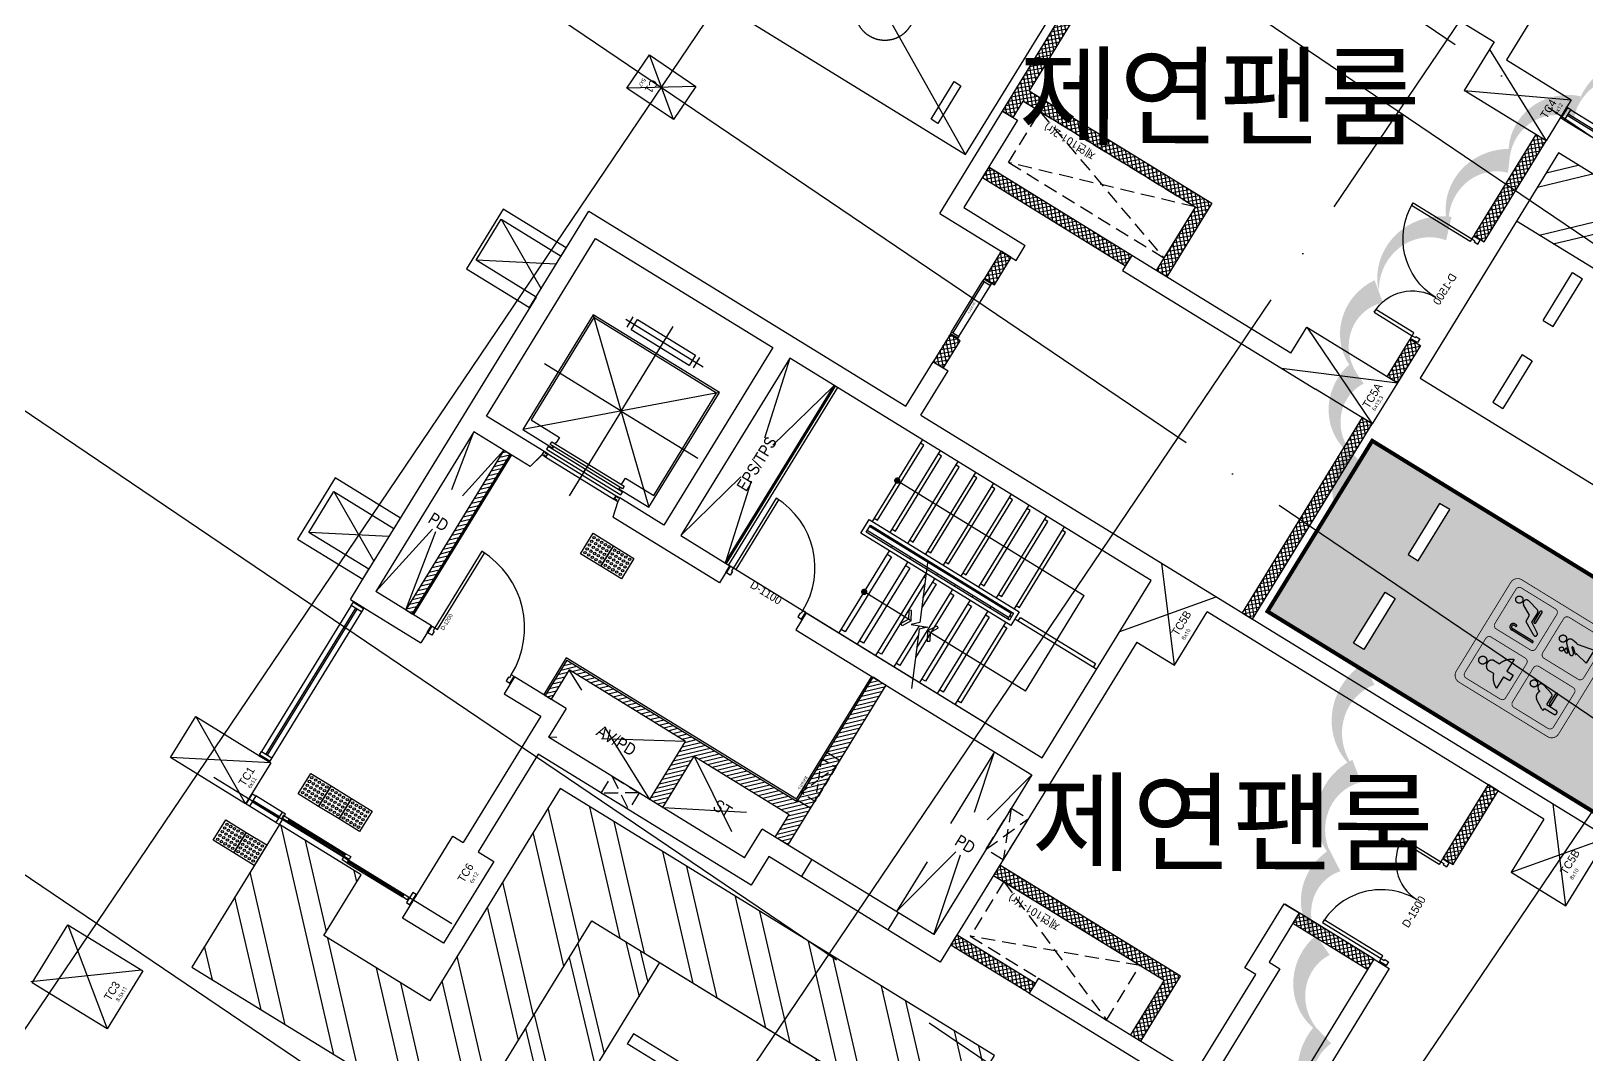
# Model space of a CAD drawing. Header units: millimetres. Extents: x -21000 to 567700, y 435000 to 850800.
# Drawn here: x 58435 to 77872, y 694899 to 707680 of the extents above; entities that cross this region are included whole.
import ezdxf
from ezdxf.enums import TextEntityAlignment as Align
from ezdxf.xclip import XClip

# ---------------------------------------------------------------- set-up
doc = ezdxf.new("R2010")
doc.units = ezdxf.units.MM
doc.header["$LTSCALE"] = 700
doc.header["$XCLIPFRAME"] = 2
for name, pattern in [('AB_Pbase$0$CEN', [62, 60, -1, 0, -1]), ('AB_Pbase$0$HID', [2.3, 1.5, -0.8]), ('AB_Pbase$0$HIDDEN1', [0.375, 0.25, -0.125]), ('AB_Pbase$0$주차장기둥$0$CEN', [62, 60, -1, 0, -1]), ('AB_Pbase$0$지하1층 동골조$0$$0$12$0$HIDDEN', [0.375, 0.25, -0.125]), ('AUDIT_D_190513103822-5', [2.3, 1.5, -0.8])]:
    doc.linetypes.add(name, pattern=pattern)
doc.layers.get('0').update_dxf_attribs({"color": 2})
doc.layers.get('Defpoints').update_dxf_attribs({"color": 171})
for name, color, linetype, plot in [('AB_Pbase$0$AB_Pbase_지붕층_구조도void$0$DEF_TEXT', 221, 'Continuous', False), ('AB_Pbase$0$CON-101-B2F$0$DEFPOINT', 247, 'Continuous', False), ('AB_Pbase$0$Defponts', 161, 'Continuous', False), ('AB_Pbase$0$주차-카운터', 151, 'Continuous', False), ('AB_Pbase$0$주차장기둥$0$DEFPOINT', 247, 'Continuous', False)]:
    doc.layers.add(name, color=color, linetype=linetype, plot=plot)
for name, color, linetype in [('AB_Pbase$0$CEN', 1, 'AB_Pbase$0$CEN'), ('AB_Pbase$0$da-open hid', 8, 'AB_Pbase$0$HIDDEN1'), ('AB_Pbase$0$DOOR', 4, 'Continuous'), ('AB_Pbase$0$ELE4', 4, 'Continuous'), ('AB_Pbase$0$ELE6', 6, 'Continuous'), ('AB_Pbase$0$ELE9', 9, 'Continuous'), ('AB_Pbase$0$elev', 6, 'Continuous'), ('AB_Pbase$0$FIN', 6, 'Continuous'), ('AB_Pbase$0$HAT', 8, 'Continuous'), ('AB_Pbase$0$HAT-BR', 5, 'Continuous'), ('AB_Pbase$0$LEAD', 7, 'Continuous'), ('AB_Pbase$0$void', 1, 'AB_Pbase$0$HID'), ('AB_Pbase$0$WAL', 3, 'Continuous'), ('AB_Pbase$0$WID', 4, 'Continuous'), ('AB_Pbase$0$WIN', 4, 'Continuous'), ('AB_Pbase$0$WIN1', 1, 'Continuous'), ('AB_Pbase$0$설비사이즈', 4, 'AUDIT_D_190513103822-5'), ('AB_Pbase$0$점자블럭', 5, 'Continuous'), ('AB_Pbase$0$주차(경형)', 9, 'Continuous'), ('AB_Pbase$0$주차-sol', 254, 'Continuous'), ('AB_Pbase$0$주차-여행', 221, 'Continuous'), ('AB_Pbase$0$주차-장애인', 8, 'Continuous'), ('AB_Pbase$0$주차장기둥$0$CEN_P', 244, 'AB_Pbase$0$주차장기둥$0$CEN'), ('AB_Pbase$0$지하1층 동골조$0$$0$ELE6', 6, 'Continuous'), ('MAK2', 7, 'Continuous')]:
    doc.layers.add(name, color=color, linetype=linetype)
doc.styles.add('AB_Pbase$0$AB_Pbase_지붕층_구조도void$0$맑은 고딕', font='malgun.ttf')
doc.styles.add('AB_Pbase$0$CON-101-B2F$0$맑은 고딕', font='')
doc.styles.add('AB_Pbase$0$CON-101-B2F$0$맑은고딕', font='malgun.ttf')
doc.styles.add('AB_Pbase$0$돋움', font='')
doc.styles.add('AB_Pbase$0$맑은 고딕', font='')
doc.styles.add('AB_Pbase$0$맑은고딕', font='malgun.ttf')
doc.styles.add('AB_Pbase$0$주차장기둥$0$맑은 고딕', font='')
doc.styles.get('AB_Pbase$0$CON-101-B2F$0$맑은 고딕').set_extended_font_data('Dotum')
doc.styles.get('AB_Pbase$0$돋움').set_extended_font_data('Dotum')
doc.styles.get('AB_Pbase$0$맑은 고딕').set_extended_font_data('Dotum')
doc.styles.get('AB_Pbase$0$주차장기둥$0$맑은 고딕').set_extended_font_data('Dotum')

# ---------------------------------------------------------------- blocks, each defined once
blk = doc.blocks.new('AB_Pbase$0$Door_s_1300', base_point=(595997, -11083))
at = {"layer": 'AB_Pbase$0$Defponts'}
for p, q in [((595987, -11083), (595987, -10983)), ((597207, -11083), (597207, -10983))]:
    blk.add_line(p, q, dxfattribs=at)
at = {"layer": 'AB_Pbase$0$WIN'}
for points in [[(596037, -10983), (596077, -10983), (596077, -9863), (596037, -9863)], [(596052, -11028), (596052, -11083), (595997, -11083), (595997, -10983), (596037, -10983), (596037, -11028)], [(597142, -11028), (597142, -11083), (597197, -11083), (597197, -10983), (597157, -10983), (597157, -11028)]]:
    blk.add_lwpolyline(points, close=True, dxfattribs=at)
at = {"layer": 'AB_Pbase$0$WIN1'}
blk.add_arc((596037, -10983), 1120, 0, 90, dxfattribs=at)
at = {"layer": 'AB_Pbase$0$Defponts', "style": 'AB_Pbase$0$돋움'}
blk.add_text('D-1200', height=50, rotation=90, dxfattribs=at).set_placement((596124, -10844), align=Align.MIDDLE)
blk = doc.blocks.new('AB_Pbase$0$Door_s_1500')
at = {"layer": 'AB_Pbase$0$Defponts'}
for p, q in [((-10, 100), (-10, 0)), ((1510, 100), (1510, 0))]:
    blk.add_line(p, q, dxfattribs=at)
at = {"layer": 'AB_Pbase$0$WIN'}
for points in [[(40, 100), (80, 100), (80, 960), (40, 960)], [(1460, 100), (1420, 100), (1420, 660), (1460, 660)], [(55, 55), (55, 0), (0, 0), (0, 100), (40, 100), (40, 55)], [(1445, 55), (1445, 0), (1500, 0), (1500, 100), (1460, 100), (1460, 55)]]:
    blk.add_lwpolyline(points, close=True, dxfattribs=at)
at = {"layer": 'AB_Pbase$0$WIN1'}
for centre, radius, start, end in [((40, 100), 860, 360, 90), ((1460, 100), 560, 90, 180)]:
    blk.add_arc(centre, radius, start, end, dxfattribs=at)
at = {"layer": 'AB_Pbase$0$Defponts', "style": 'AB_Pbase$0$돋움'}
blk.add_text('D-1500', height=100, rotation=360, dxfattribs=at).set_placement((752, 58), align=Align.MIDDLE)
blk = doc.blocks.new('AB_Pbase$0$CON-101-B2F$0$기둥 6X11')
blk.add_lwpolyline([(-550, 300), (550, 300), (550, -300), (-550, -300)], close=True)
at = {"layer": 'AB_Pbase$0$CON-101-B2F$0$DEFPOINT'}
for p, q in [((550, 300), (-550, -300)), ((-550, 300), (550, -300))]:
    blk.add_line(p, q, dxfattribs=at)
at = {"layer": 'AB_Pbase$0$CON-101-B2F$0$DEFPOINT', "color": 6, "style": 'AB_Pbase$0$CON-101-B2F$0$맑은 고딕'}
for s, height, p in [('TC1', 100, (432, -126)), ('6x11', 50, (507, -109))]:
    blk.add_text(s, height=height, rotation=90, dxfattribs=at).set_placement(p)
blk = doc.blocks.new('AB_Pbase$0$CON-101-B2F')
for p, q in [((-18960, 380), (-18960, -655)), ((-18960, 380), (-18520, 380)), ((-14530, 380), (-17920, 380)), ((-13930, 380), (-13270, 380)), ((-13270, 380), (-13270, -4270)), ((-18710, -655), (-18710, 160)), ((-16370, 160), (-18710, 160)), ((-16370, -665), (-16370, 160)), ((-16120, -715), (-16120, 130)), ((-16120, 130), (-13520, 130)), ((-13520, 130), (-13520, -2470)), ((-18710, -655), (-18960, -655)), ((-16170, -715), (-16370, -665)), ((-16120, -715), (-16170, -715)), ((-18960, -1875), (-18960, -2410)), ((-18710, -1875), (-18960, -1875)), ((-18710, -2630), (-18710, -1875)), ((-16170, -1825), (-16370, -1875)), ((-16370, -3440), (-16370, -1875)), ((-16120, -1825), (-16170, -1825)), ((-16120, -2470), (-16120, -1825)), ((-18960, -2410), (-20810, -2410)), ((-13520, -2470), (-16120, -2470)), ((-19380, -2630), (-20810, -2630)), ((-19380, -5755), (-19380, -2630)), ((-18710, -2630), (-19130, -2630)), ((-19130, -5505), (-19130, -2630)), ((-13520, -2720), (-16120, -2720)), ((-16120, -2720), (-16120, -3440)), ((-13520, -8020), (-13520, -2720)), ((-16120, -3440), (-16370, -3440)), ((-11000, -3370), (-11000, -4490)), ((-11000, -3370), (-9500, -3370)), ((-9500, -3370), (-9500, -3590)), ((-10780, -3590), (-10780, -4490)), ((-9500, -3590), (-10780, -3590)), ((-5550, -3590), (-5550, -8150)), ((-13270, -4270), (-12620, -4270)), ((-12620, -4270), (-12620, -4490)), ((-16120, -4560), (-16370, -4560)), ((-16370, -4560), (-16370, -8020)), ((-16120, -4560), (-16120, -8020)), ((-13270, -4490), (-12620, -4490)), ((-13270, -4490), (-13270, -14560)), ((-11000, -4490), (-10780, -4490)), ((-19130, -5505), (-18710, -5505)), ((-18710, -8020), (-18710, -5505)), ((-18960, -5755), (-19380, -5755)), ((-18960, -8270), (-18960, -5755)), ((-10190, -5690), (-10410, -5690)), ((-10410, -5690), (-10410, -8520)), ((-10190, -8020), (-10190, -5690)), ((-16370, -8020), (-18710, -8020)), ((-16120, -8020), (-13520, -8020)), ((-5550, -8150), (-6260, -8150)), ((-14270, -8270), (-18960, -8270)), ((-4500, -8400), (-5660, -8400)), ((-13490, -13760), (-13490, -8820)), ((-18490, -9420), (-18710, -9420)), ((-18710, -9420), (-18710, -11930)), ((-18490, -9420), (-18490, -11710)), ((-17030, -11710), (-17030, -11550)), ((-17030, -11550), (-16090, -11550)), ((-16090, -11550), (-16090, -11770)), ((-16090, -11760), (-16090, -11560)), ((-18490, -11710), (-17030, -11710)), ((-16090, -11770), (-16810, -11770)), ((-16810, -11770), (-16810, -11930)), ((-16810, -11930), (-18350, -11930)), ((-18350, -12870), (-16090, -12870)), ((-16090, -12870), (-16090, -13090)), ((-16090, -13090), (-18350, -13090))]:
    blk.add_line(p, q)
blk.add_lwpolyline([(-24270, 1260), (-24270, 160), (-25120, 160), (-25120, 1260)], close=True)
for points in [[(-20810, -2630), (-20810, -2860), (-22010, -2860), (-22010, -2260), (-20810, -2260), (-20810, -2410)], [(-10190, -8020), (-9810, -8020), (-9810, -9350), (-10410, -9350), (-10410, -8520)], [(-5660, -8400), (-5660, -9350), (-6260, -9350), (-6260, -8150)], [(-14270, -8270), (-14270, -8820), (-13490, -8820)], [(-13490, -13760), (-14270, -13760), (-14270, -14560), (-13270, -14560)]]:
    blk.add_lwpolyline(points)
at = {"layer": 'AB_Pbase$0$CON-101-B2F$0$DEFPOINT'}
for p, q in [((-24270, 180), (-25120, 1280)), ((-24270, 1260), (-25120, 160)), ((-14270, -8820), (-13270, -8020)), ((-14270, -8020), (-13270, -8820)), ((-9810, -8020), (-10410, -9350)), ((-10410, -8020), (-9810, -9350)), ((-5660, -8150), (-6260, -9350)), ((-6260, -8150), (-5660, -9350)), ((-14270, -14560), (-13270, -13760)), ((-14270, -13760), (-13270, -14560))]:
    blk.add_line(p, q, dxfattribs=at)
at = {"layer": 'AB_Pbase$0$CON-101-B2F$0$DEFPOINT', "color": 190}
for p, q in [((-18960, -6235), (-18710, -6235)), ((-18960, -7505), (-18710, -7505))]:
    blk.add_line(p, q, dxfattribs=at)
at = {"rotation": 270.0000000139577}
blk.add_blockref('AB_Pbase$0$CON-101-B2F$0$기둥 6X11', (-21520, 710), dxfattribs=at)
ref = blk.add_blockref('AB_Pbase$0$CON-101-B2F$0$기둥 6X11', (-18220, 710), dxfattribs=dict(rotation=270.0000000139577))
XClip(ref).set_block_clipping_path([(-625.1680698295, -444.9873810281), (329.9999988286, 451.8253553625)])
ref = blk.add_blockref('AB_Pbase$0$CON-101-B2F$0$기둥 6X11', (-14230, 710), dxfattribs=dict(rotation=270.0000000139577))
XClip(ref).set_block_clipping_path([(-592.8078771513, -455.5330425405), (330.000001452, 418.8706934607)])
at = {"layer": 'AB_Pbase$0$CON-101-B2F$0$DEFPOINT', "color": 6}
for s, height, style, p in [('TC3', 100, 'AB_Pbase$0$CON-101-B2F$0$맑은 고딕', (-24809, 308)), ('8.5x11', 50, 'AB_Pbase$0$CON-101-B2F$0$맑은고딕', (-24757, 211)), ('TC6', 100, 'AB_Pbase$0$CON-101-B2F$0$맑은 고딕', (-21239, -2683)), ('6x12', 50, 'AB_Pbase$0$CON-101-B2F$0$맑은고딕', (-21186, -2780)), ('TC5B', 100, 'AB_Pbase$0$CON-101-B2F$0$맑은 고딕', (-13945, -8671)), ('8x10', 50, 'AB_Pbase$0$CON-101-B2F$0$맑은고딕', (-13940, -8768)), ('TC5A', 100, 'AB_Pbase$0$CON-101-B2F$0$맑은 고딕', (-10276, -9217)), ('TC4', 100, 'AB_Pbase$0$CON-101-B2F$0$맑은 고딕', (-6030, -9216)), ('6x13.3', 50, 'AB_Pbase$0$CON-101-B2F$0$맑은고딕', (-10257, -9298)), ('6x12', 50, 'AB_Pbase$0$CON-101-B2F$0$맑은고딕', (-5915, -9298)), ('TC5B', 100, 'AB_Pbase$0$CON-101-B2F$0$맑은 고딕', (-13945, -14368)), ('8x10', 50, 'AB_Pbase$0$CON-101-B2F$0$맑은고딕', (-13952, -14466))]:
    blk.add_text(s, height=height, rotation=0, dxfattribs=dict(at, style=style)).set_placement(p)
blk = doc.blocks.new('AB_Pbase$0$CON-101-B1F')
blk.add_blockref('AB_Pbase$0$CON-101-B2F', (0, 0))
blk = doc.blocks.new('AB_Pbase$0$지하1층 동골조')
at = {"layer": 'AB_Pbase$0$지하1층 동골조$0$$0$ELE6', "color": 6, "linetype": 'AB_Pbase$0$지하1층 동골조$0$$0$12$0$HIDDEN'}
for points in [[(-81256, 58415), (-80913, 58204), (-81044, 57991), (-81387, 58202), (-81256, 58415), (-81044, 57991)], [(-80913, 58204), (-81387, 58202)], [(-76579, 57501), (-76265, 58012), (-76052, 57881), (-76366, 57370), (-76579, 57501), (-76052, 57881)], [(-76265, 58012), (-76366, 57370)]]:
    blk.add_lwpolyline(points, dxfattribs=at)
at = {"rotation": 58.4291608798079}
blk.add_blockref('AB_Pbase$0$CON-101-B1F', (-74271, 76576), dxfattribs=at)
blk = doc.blocks.new('AB_Pbase$0$점자블럭')
at = {"layer": 'AB_Pbase$0$점자블럭', "extrusion": (0, 0, -1)}
blk.add_lwpolyline([(0, 0), (300, 0), (300, 300), (0, 300)], close=True, dxfattribs=at)
at = {"layer": 'AB_Pbase$0$점자블럭', "color": 250}
for centre in [(-260, 260), (-260, 205), (-205, 260), (-205, 205), (-150, 260), (-150, 205), (-95, 260), (-95, 205), (-40, 260), (-40, 205), (-260, 150), (-260, 95), (-260, 40), (-205, 150), (-205, 95), (-205, 40), (-150, 150), (-150, 95), (-150, 40), (-95, 150), (-95, 95), (-95, 40), (-40, 150), (-40, 95), (-40, 40)]:
    blk.add_circle(centre, 15, dxfattribs=at)
blk = doc.blocks.new('AB_Pbase$0$주출입구현관문(101동 지하)')
at = {"layer": 'AB_Pbase$0$CEN'}
blk.add_line((-4766, -6725), (-1796, -8550), dxfattribs=at)
at = {"layer": 'AB_Pbase$0$Defponts'}
for p, q in [((12134, 1640), (12056, 1512)), ((-3019, -4530), (-2891, -4609)), ((-4202, -6456), (-4074, -6534)), ((-2309, -8323), (-2231, -8195))]:
    blk.add_line(p, q, dxfattribs=at)
at = {"layer": 'AB_Pbase$0$ELE9'}
for p, q in [((12186, 1608), (13864, 577)), ((12107, 1480), (13785, 449)), ((-3050, -4581), (-4170, -6405)), ((-2922, -4660), (-4043, -6483)), ((-3913, -7161), (-4241, -6959)), ((-3992, -7289), (-4320, -7087)), ((-3849, -7277), (-3138, -7714)), ((-3828, -7243), (-3117, -7680)), ((-3084, -7759), (-2389, -8186)), ((-3105, -7793), (-2410, -8220))]:
    blk.add_line(p, q, dxfattribs=at)
at = {"layer": 'AB_Pbase$0$WIN'}
for p, q in [((13819, 504), (12141, 1536)), ((13830, 521), (12152, 1553)), ((-4115, -6439), (-2995, -4615)), ((-4098, -6449), (-2978, -4626)), ((-4286, -7032), (-3958, -7233)), ((-4275, -7015), (-3947, -7216)), ((-3131, -7702), (-3842, -7265)), ((-3124, -7692), (-3836, -7255)), ((-2397, -8198), (-3091, -7771)), ((-2403, -8208), (-3097, -7781)), ((-2393, -8193), (-2403, -8209))]:
    blk.add_line(p, q, dxfattribs=at)
for points in [[(12064, 1507), (12107, 1480), (12186, 1608), (12143, 1634)], [(-2896, -4617), (-2922, -4660), (-3050, -4581), (-3024, -4539)], [(-4043, -6483), (-4069, -6526), (-4197, -6447), (-4170, -6405)], [(-4320, -7087), (-4363, -7061), (-4284, -6933), (-4241, -6959)], [(-3907, -7247), (-3920, -7239), (-3894, -7196), (-3881, -7204), (-3871, -7187), (-3913, -7161), (-3992, -7289), (-3949, -7315)], [(-3117, -7680), (-3057, -7716), (-3078, -7750), (-3138, -7714)], [(-2389, -8186), (-2330, -8222), (-2351, -8256), (-2410, -8220)], [(-2360, -8291), (-2318, -8318), (-2239, -8190), (-2282, -8164)]]:
    blk.add_lwpolyline(points, close=True, dxfattribs=at)
for points in [[(-3828, -7243), (-3849, -7277), (-3909, -7240), (-3888, -7206), (-3828, -7243)], [(-3084, -7759), (-3105, -7793), (-3164, -7756), (-3143, -7722), (-3084, -7759)]]:
    blk.add_lwpolyline(points, dxfattribs=at)
at = {"layer": 'AB_Pbase$0$점자블럭', "rotation": 328.4291608681}
for p in [(-3458, -7089), (-3203, -7246), (-2947, -7403), (-4519, -7669), (-4263, -7826)]:
    blk.add_blockref('AB_Pbase$0$점자블럭', p, dxfattribs=at)
blk = doc.blocks.new('AB_Pbase$0$조적점검800')
at = {"layer": 'AB_Pbase$0$설비사이즈', "linetype": 'Continuous'}
for p, q in [((785, 110), (35, 110)), ((785, 0), (35, 0))]:
    blk.add_line(p, q, dxfattribs=at)
for points in [[(35, 110), (10, 110), (10, 0), (35, 0)], [(785, 0), (35, 0), (35, 20), (785, 20)], [(785, 110), (810, 110), (810, 0), (785, 0)]]:
    blk.add_lwpolyline(points, close=True, dxfattribs=at)
at = {"layer": 'Defpoints', "linetype": 'Continuous'}
for p, q in [((0, 110), (0, 0)), ((820, 110), (820, 0))]:
    blk.add_line(p, q, dxfattribs=at)
at = {"layer": 'Defpoints', "linetype": 'Continuous', "style": 'AB_Pbase$0$맑은고딕', "text_generation_flag": 4}
blk.add_text('조적점검 800', height=21, rotation=180, dxfattribs=at).set_placement((398, 56), align=Align.MIDDLE_CENTER)
blk = doc.blocks.new('AB_Pbase$0$주차장기둥$0$cen 1bl 지하')
at = {"layer": 'AB_Pbase$0$주차장기둥$0$CEN_P', "color": 5}
for p, q in [((23490, -10340), (34040, 108536)), ((31260, -11030), (41809, 107847)), ((38133, -11640), (42635, 39090)), ((-6400, 38422), (137747, 25630)), ((-6930, 32446), (137217, 19654)), ((-7620, 24676), (136527, 11884)), ((-8044, 19895), (40150, 15618))]:
    blk.add_line(p, q, dxfattribs=at)
blk = doc.blocks.new('AB_Pbase$0$주차장기둥$0$p기둥 5x7')
blk.add_lwpolyline([(-250, 350), (250, 350), (250, -350), (-250, -350)], close=True)
at = {"layer": 'AB_Pbase$0$주차장기둥$0$DEFPOINT'}
for p, q in [((250, 350), (-250, -350)), ((-250, 350), (250, -350))]:
    blk.add_line(p, q, dxfattribs=at)
at = {"layer": 'AB_Pbase$0$주차장기둥$0$DEFPOINT', "color": 6, "style": 'AB_Pbase$0$주차장기둥$0$맑은 고딕'}
for s, height, p in [('C1', 100, (-24, -160)), ('5x7', 50, (29, -259))]:
    blk.add_text(s, height=height, rotation=0, dxfattribs=at).set_placement(p)
blk = doc.blocks.new('AB_Pbase$0$주차장기둥')
for name, p, rotation in [('AB_Pbase$0$주차장기둥$0$cen 1bl 지하', (-253926, 27514), 1.99999810188403), ('AB_Pbase$0$주차장기둥$0$p기둥 5x7', (-227949, 57872), 266.9286298184047)]:
    blk.add_blockref(name, p, dxfattribs=dict(rotation=rotation))
blk = doc.blocks.new('AB_Pbase$0$볼팅점검구8X12')
at = {"layer": 'AB_Pbase$0$WIN1', "color": 1, "linetype": 'AB_Pbase$0$HID', "ltscale": 0.1}
for p, q in [((0, 0), (-500, -210)), ((-500, 0), (0, -210))]:
    blk.add_line(p, q, dxfattribs=at)
blk.add_lwpolyline([(-500, -210), (0, -210), (0, 0), (-500, 0)], close=True, dxfattribs=at)
at = {"layer": 'Defpoints'}
for p, q in [((-600, 0), (-600, -210)), ((100, 0), (100, -210))]:
    blk.add_line(p, q, dxfattribs=at)
at = {"layer": 'Defpoints', "style": 'AB_Pbase$0$맑은 고딕'}
blk.add_text('볼팅점검구', height=30, rotation=0, dxfattribs=at).set_placement((-116, 41), align=Align.MIDDLE_CENTER)
blk = doc.blocks.new('AB_Pbase$0$AB_Pbase_지붕층_구조도void')
for p, q in [((21657, -30374), (23207, -32206)), ((23600, -31567), (21264, -31013)), ((21205, -39990), (22491, -41719)), ((22909, -41038), (20786, -40672))]:
    blk.add_line(p, q)
for points in [[(21264, -31013), (21657, -30374), (23600, -31567), (23207, -32206)], [(21205, -39990), (20786, -40672), (22491, -41719), (22909, -41038)]]:
    blk.add_lwpolyline(points, close=True)
at = {"layer": 'AB_Pbase$0$AB_Pbase_지붕층_구조도void$0$DEF_TEXT', "style": 'AB_Pbase$0$AB_Pbase_지붕층_구조도void$0$맑은 고딕'}
for s, p in [('제연101-2(r)', (22366, -30893)), ('제연101-1(r)', (21920, -40517))]:
    blk.add_text(s, height=100, rotation=148.4292, dxfattribs=at).set_placement(p)
blk = doc.blocks.new('AB_Pbase$0$실명')
at = {"layer": 'AB_Pbase$0$Defponts', "style": 'AB_Pbase$0$돋움'}
for p in [(91783, -124487), (91947, -133550)]:
    blk.add_text('제연팬룸', height=1000, rotation=359.9315, dxfattribs=at).set_placement(p)
blk = doc.blocks.new('AB_Pbase$0$AB_Pbase-C1BCB056C')
at = {"layer": 'AB_Pbase$0$주차-여행'}
h = blk.add_hatch(color=170, dxfattribs=at)
h.dxf.hatch_style = 1
edge = h.paths.add_edge_path()
edge.add_line((105, 5), (1405, 5))
edge.add_arc((1405, 105), 100, 270, 360)
edge.add_line((1505, 105), (1505, 1405))
edge.add_arc((1405, 1405), 100, 0, 90)
edge.add_line((1405, 1505), (105, 1505))
edge.add_arc((105, 1405), 100, 90, 180)
edge.add_line((5, 1405), (5, 105))
edge.add_arc((105, 105), 100, 180, 270)
h = blk.add_hatch(color=255, dxfattribs=at)
h.dxf.hatch_style = 1
h.paths.add_polyline_path([(465, 1094), (465, 1180, 0.714286), (325, 1180), (325, 1094, 0.219224), (185, 965), (355, 965), (355, 875), (435, 875), (435, 965), (605, 965, 0.219224)])
h.paths.add_polyline_path([(445, 1295, 1), (345, 1295, 1)])
h.paths.add_polyline_path([(905, 1187), (905, 887, 1), (925, 887), (925, 1187, -1), (970, 1187), (970, 1167, 1), (990, 1167), (990, 1187, 1)])
h.paths.add_polyline_path([(1323, 1301, 1), (1233, 1301, 1)])
h.paths.add_polyline_path([(1326, 1193, 0.878579), (1252, 1222), (1178, 1090), (1094, 1086, 0.258599), (1086, 1081), (994, 920, 0.979199), (1041, 893), (1120, 1020), (1258, 1020, 0.342105), (1287, 1042)])
h.paths.add_polyline_path([(1288, 1000), (1138, 1000, 1), (1138, 975), (1288, 975, 1)], flags=17)
h.paths.add_polyline_path([(437, 598, 1), (527, 598, 1)])
h.paths.add_polyline_path([(528, 486, 0.88788), (453, 517), (433, 482, 0.415611), (332, 466), (259, 343, 0.192889), (258, 335, 0.480795), (267, 323), (285, 323), (285, 186, 1), (340, 186), (340, 323), (460, 323, 0.335846), (488, 345)])
h.paths.add_polyline_path([(516, 297), (366, 297, 1), (366, 272), (516, 272, 1)], flags=17)
h.paths.add_polyline_path([(1053, 529, 1), (1002, 529, 1)])
h.paths.add_polyline_path([(1071, 480, 1.194973), (1032, 437)])
h.paths.add_polyline_path([(1196, 466, 0.70337), (1123, 516), (1027, 409, 1), (1064, 375), (1111, 428, -1), (1122, 418), (1063, 351, 0.482877), (1064, 343), (1073, 339, -0.332101), (1075, 333), (1040, 174), (1231, 174), (1185, 381, -0.096684), (1185, 402)])
h.paths.add_polyline_path([(1194, 582, 1), (1104, 582, 1)])
at = {"layer": 'AB_Pbase$0$주차-여행', "color": 255}
for p, q in [((325, 1180), (325, 1094)), ((465, 1180), (465, 1094)), ((905, 887), (905, 1187)), ((925, 887), (925, 1187)), ((970, 1167), (970, 1187)), ((990, 1167), (990, 1187)), ((1178, 1090), (1252, 1222)), ((1287, 1042), (1326, 1193)), ((994, 920), (1086, 1081)), ((1041, 893), (1120, 1020)), ((1094, 1086), (1178, 1090)), ((1120, 1020), (1258, 1020)), ((1138, 1000), (1288, 1000)), ((1138, 975), (1288, 975)), ((355, 965), (185, 965)), ((355, 965), (355, 875)), ((435, 875), (355, 875)), ((605, 965), (435, 965)), ((435, 965), (435, 875)), ((259, 343), (332, 466)), ((433, 482), (453, 517)), ((528, 486), (488, 345)), ((1123, 516), (1027, 409)), ((1071, 480), (1032, 437)), ((1122, 418), (1063, 351)), ((1111, 428), (1064, 375)), ((1185, 402), (1196, 466)), ((257, 333), (257, 338)), ((267, 323), (285, 323)), ((285, 323), (285, 186)), ((340, 323), (460, 323)), ((340, 323), (340, 186)), ((366, 297), (516, 297)), ((366, 272), (516, 272)), ((1075, 333), (1040, 174)), ((1073, 339), (1064, 343)), ((1185, 381), (1231, 174)), ((1231, 174), (1040, 174))]:
    blk.add_line(p, q, dxfattribs=at)
at = {"layer": 'AB_Pbase$0$주차-여행', "color": 255, "const_width": 10}
for points in [[(105, 5), (1405, 5, 0.414214), (1505, 105), (1505, 1405, 0.414214), (1405, 1505), (105, 1505, 0.414214), (5, 1405), (5, 105, 0.414214)], [(145, 805), (645, 805, 0.414214), (695, 855), (695, 1355, 0.414214), (645, 1405), (145, 1405, 0.414214), (95, 1355), (95, 855, 0.414214)], [(865, 805), (1365, 805, 0.414214), (1415, 855), (1415, 1355, 0.414214), (1365, 1405), (865, 1405, 0.414214), (815, 1355), (815, 855, 0.414214)], [(145, 105), (645, 105, 0.414214), (695, 155), (695, 655, 0.414214), (645, 705), (145, 705, 0.414214), (95, 655), (95, 155, 0.414214)], [(865, 105), (1365, 105, 0.414214), (1415, 155), (1415, 655, 0.414214), (1365, 705), (865, 705, 0.414214), (815, 655), (815, 155, 0.414214)]]:
    blk.add_lwpolyline(points, format="xyb", close=True, dxfattribs=at)
at = {"layer": 'AB_Pbase$0$주차-여행', "color": 255}
for centre, radius in [((395, 1295), 50), ((1278, 1301), 45), ((482, 598), 45), ((1149, 582), 45), ((1028, 529), 25.7)]:
    blk.add_circle(centre, radius, dxfattribs=at)
for centre, radius, start, end in [((395, 1156), 74, 18.9246, 161.0754), ((948, 1187), 42.5, 0, 180), ((948, 1187), 22.5, 0, 180), ((980, 1167), 10, 180, 0), ((1287, 1203), 40, 345.5444, 150.7519), ((395, 877), 227, 107.9202, 157.3801), ((395, 877), 227, 22.6199, 72.0798), ((1094, 1076), 10, 92.4323, 150.4282), ((1138, 987), 12.5, 90, 270), ((1258, 1050), 30, 270, 345.5444), ((1288, 987), 12.5, 270, 90), ((915, 887), 10, 180, 0), ((1018, 907), 27, 150.4282, 328.0196), ((391, 424), 72.3, 54.3449, 144.618), ((489, 497), 41, 344.2578, 150.6627), ((1048, 462), 29, 37.898, 238.2024), ((1046, 392), 25, 138.0502, 318.0502), ((1117, 423), 7.5, 318.0502, 138.0502), ((1151, 478), 46.8, 345.409, 125.8947), ((1239, 393), 55, 170.2464, 192.336), ((267, 338), 10, 149.0416, 180), ((267, 333), 10, 180, 270), ((366, 284), 12.5, 90, 270), ((460, 353), 30, 270, 344.2578), ((516, 284), 12.5, 270, 90), ((1066, 348), 5, 138.0502, 241.1496), ((1070, 334), 5, 347.664, 61.1496), ((312, 186), 27.5, 180, 0)]:
    blk.add_arc(centre, radius, start, end, dxfattribs=at)
blk = doc.blocks.new('AB_Pbase$0$AB_Pbase-여행주차_')
at = {"layer": 'AB_Pbase$0$주차-sol'}
h = blk.add_hatch(color=252, dxfattribs=at)
h.paths.add_polyline_path([(54378012, -70102334), (54378012, -70097234), (54375512, -70097234), (54375512, -70102334)])
h.paths.add_polyline_path([(54377037, -70098359), (54377037, -70098509), (54377787, -70098509), (54377787, -70098359)], flags=16)
h.paths.add_polyline_path([(54376487, -70098359), (54376487, -70098509), (54375737, -70098509), (54375737, -70098359)], flags=16)
at = {"layer": 'AB_Pbase$0$주차-여행', "const_width": 50}
blk.add_lwpolyline([(54378012, -70102334), (54378012, -70097234), (54375512, -70097234), (54375512, -70102334)], close=True, dxfattribs=at)
at = {"layer": 'AB_Pbase$0$주차-여행', "color": 5, "ltscale": 600}
for points in [[(54376487, -70098359), (54376487, -70098509), (54375737, -70098509), (54375737, -70098359)], [(54377037, -70098359), (54377037, -70098509), (54377787, -70098509), (54377787, -70098359)]]:
    blk.add_lwpolyline(points, close=True, dxfattribs=at)
at = {"layer": 'AB_Pbase$0$주차-여행', "xscale": 1.000000000002362, "yscale": 1.000000000002362, "zscale": 1.000000000002362}
blk.add_blockref('AB_Pbase$0$AB_Pbase-C1BCB056C', (54376007, -70101139), dxfattribs=at)
blk = doc.blocks.new('AB_Pbase$0$C2FA95CCC')
at = {"layer": 'AB_Pbase$0$주차-장애인'}
for p, q in [((2592, 5000), (2300, 4708)), ((2800, 5000), (2300, 4500)), ((3300, 4668), (2300, 3668)), ((3300, 4460), (2300, 3460)), ((3300, 3628), (2300, 2628)), ((3300, 3421), (2300, 2421)), ((1272, 2788), (1303, 2785)), ((1303, 2785), (1278, 2500)), ((1347, 2209), (1407, 2898)), ((3300, 2589), (2300, 1589)), ((1278, 2500), (930, 2500)), ((930, 2500), (930, 2407)), ((930, 2407), (1270, 2407)), ((1270, 2407), (1261, 2303)), ((1435, 2381), (1442, 2466)), ((3300, 2381), (2300, 1381)), ((785, 2303), (536, 1815)), ((577, 1689), (842, 2209)), ((1261, 2303), (785, 2303)), ((842, 2209), (1347, 2209)), ((415, 1877), (373, 1793)), ((373, 1793), (577, 1689)), ((415, 1877), (536, 1815)), ((679, 1768), (725, 1857)), ((3300, 1549), (2300, 549)), ((3300, 1341), (2300, 341)), ((3300, 509), (2791, 0)), ((3300, 301), (2999, 0))]:
    blk.add_line(p, q, dxfattribs=at)
at = {"layer": 'AB_Pbase$0$주차-장애인', "color": 6}
for p, q in [((2300, 0), (2300, 5000)), ((918, 4069), (218, 4069)), ((218, 4069), (218, 3922)), ((918, 3922), (218, 3922)), ((918, 4069), (918, 3922)), ((1418, 4069), (2118, 4069)), ((1418, 4069), (1418, 3922)), ((1418, 3922), (2118, 3922)), ((2118, 4069), (2118, 3922))]:
    blk.add_line(p, q, dxfattribs=at)
blk.add_lwpolyline([(3300, 0), (3300, 0), (3300, 5000), (0, 5000), (0, 0), (3300, 0)], dxfattribs=at)
at = {"layer": 'AB_Pbase$0$주차-장애인'}
for centre, radius, start, end in [((1286, 2908), 121, 355, 265), ((1168, 2000), 541, 205.4276, 59.4924), ((1168, 2000), 466, 197.9259, 55)]:
    blk.add_arc(centre, radius, start, end, dxfattribs=at)
blk = doc.blocks.new('AB_Pbase$0$주차(경형)')
at = {"layer": 'AB_Pbase$0$주차(경형)'}
blk.add_lwpolyline([(2000, -3600), (2000, 0), (0, 0), (0, -3600), (2000, -3600)], dxfattribs=at)
blk.add_lwpolyline([(150, -3000), (700, -3000), (700, -3100), (150, -3100)], close=True, dxfattribs=at)
at = {"layer": 'AB_Pbase$0$주차-카운터', "extrusion": (1.3e-15, -4.51775e-07, 1)}
blk.add_line((0, -3600, 0), (2000, 0), dxfattribs=at)
blk.add_circle((1000, -1800), 369, dxfattribs=at)
blk = doc.blocks.new('AB_Pbase$0$C2FA95CCC_1')
at = {"layer": 'AB_Pbase$0$주차-장애인', "color": 6}
for p, q in [((2300, 0), (2300, 5000)), ((918, 4069), (218, 4069)), ((218, 4069), (218, 3922)), ((918, 3922), (218, 3922)), ((918, 4069), (918, 3922)), ((1418, 4069), (2118, 4069)), ((1418, 4069), (1418, 3922)), ((1418, 3922), (2118, 3922)), ((2118, 4069), (2118, 3922))]:
    blk.add_line(p, q, dxfattribs=at)
at = {"layer": 'AB_Pbase$0$주차-장애인'}
for p, q in [((2800, 5000), (3300, 4500)), ((3008, 5000), (3300, 4708)), ((2300, 4668), (3300, 3668)), ((2300, 4460), (3300, 3460)), ((2300, 3628), (3300, 2628)), ((2300, 3421), (3300, 2421)), ((953, 2209), (893, 2898)), ((1028, 2788), (997, 2785)), ((997, 2785), (1022, 2500)), ((2300, 2589), (3300, 1589)), ((865, 2381), (858, 2466)), ((1022, 2500), (1370, 2500)), ((1030, 2407), (1039, 2303)), ((1370, 2407), (1030, 2407)), ((1370, 2500), (1370, 2407)), ((2300, 2381), (3300, 1381)), ((1458, 2209), (953, 2209)), ((1039, 2303), (1515, 2303)), ((1723, 1689), (1458, 2209)), ((1515, 2303), (1764, 1815)), ((1621, 1768), (1575, 1857)), ((1927, 1793), (1723, 1689)), ((1885, 1877), (1764, 1815)), ((1885, 1877), (1927, 1793)), ((2300, 1549), (3300, 549)), ((2300, 1341), (3300, 341)), ((2300, 509), (2809, 0)), ((2300, 301), (2601, 0))]:
    blk.add_line(p, q, dxfattribs=at)
at = {"layer": 'AB_Pbase$0$주차-장애인', "color": 6}
blk.add_lwpolyline([(3300, 0), (3300, 0), (3300, 5000), (0, 5000), (0, 0), (3300, 0)], dxfattribs=at)
at = {"layer": 'AB_Pbase$0$주차-장애인'}
for centre, radius, start, end in [((1014, 2908), 121, 275, 185), ((1132, 2000), 541, 120.5076, 334.5724), ((1132, 2000), 466, 125, 342.0741)]:
    blk.add_arc(centre, radius, start, end, dxfattribs=at)
blk = doc.blocks.new('AB_Pbase$0$pppaaa_1_1')
at = {"layer": 'AB_Pbase$0$주차(경형)', "extrusion": (0.021405, -0.013153, 0.999684)}
blk.add_blockref('AB_Pbase$0$주차(경형)', (638337, 313460, -7787), dxfattribs=at)
at = {"layer": 'AB_Pbase$0$주차-여행', "rotation": 58.42917430706181}
blk.add_blockref('AB_Pbase$0$AB_Pbase-여행주차_', (-88116932, -8927597), dxfattribs=at)
at = {"layer": 'AB_Pbase$0$주차-장애인', "ltscale": 600, "rotation": 58.42917445166292}
blk.add_blockref('AB_Pbase$0$C2FA95CCC_1', (80048, 700730), dxfattribs=at)
at = {"layer": 'AB_Pbase$0$주차-장애인', "ltscale": 600, "xscale": -1, "rotation": 328.4291744522259}
blk.add_blockref('AB_Pbase$0$C2FA95CCC', (65633, 690586), dxfattribs=at)
blk = doc.blocks.new('AB_Pbase$0$arrow1')
for p, q in [((0, 0), (0.286, 0.501)), ((0, 0), (0.286, -0.501)), ((0.165, 0), (0.41, 0.429)), ((0.165, 0), (0.41, -0.429)), ((0.286, 0.501), (0.41, 0.43)), ((0.286, -0.501), (0.41, -0.43))]:
    blk.add_line(p, q)
blk = doc.blocks.new('AB_Pbase$0$105-1')
at = {"layer": 'AB_Pbase$0$ELE4'}
for p, q in [((-1674, 3901), (-2256, 2851)), ((-1446, 3774), (-2028, 2725)), ((-1219, 3648), (-1801, 2599)), ((-992, 3522), (-1573, 2473)), ((-764, 3396), (-1346, 2347)), ((-537, 3270), (-1119, 2221)), ((-309, 3144), (-891, 2095)), ((-82, 3018), (-664, 1969)), ((-499, 1729), (-2314, 2735)), ((-470, 1781), (-2285, 2787)), ((145, 2892), (-436, 1843)), ((-2052, 2681), (-2062, 2664)), ((-2000, 2538), (-1991, 2555)), ((-1825, 2555), (-1835, 2538)), ((-2606, 1445), (-2025, 2494)), ((-2370, 1314), (-1788, 2363)), ((-1764, 2407), (-1755, 2425)), ((-1598, 2429), (-1607, 2412)), ((-2134, 1183), (-1552, 2232)), ((-1579, 1927), (-1443, 2172)), ((-1419, 2216), (-1409, 2233)), ((-1370, 2303), (-1380, 2286)), ((-1143, 2177), (-1153, 2160)), ((-1629, 1300), (-1216, 2046)), ((-1191, 2090), (-1182, 2107)), ((-964, 1964), (-954, 1981)), ((-915, 2051), (-925, 2033)), ((-1570, 870), (-988, 1920)), ((-1343, 744), (-761, 1794)), ((-737, 1837), (-727, 1855)), ((-688, 1925), (-698, 1907)), ((-509, 1711), (-461, 1799)), ((-485, 1755), (-463, 1743)), ((-1898, 1052), (-1607, 1577)), ((-1115, 618), (-533, 1668)), ((-419, 1719), (630, 1137))]:
    blk.add_line(p, q, dxfattribs=at)
at = {"layer": 'AB_Pbase$0$ELE6'}
for points in [[(-2231, 2895), (-2188, 2870), (-1654, 3833), (-1698, 3857)], [(-2004, 2769), (-1960, 2744), (-1427, 3707), (-1471, 3731)], [(-1777, 2643), (-1733, 2618), (-1200, 3580), (-1243, 3605)], [(-1549, 2517), (-1505, 2492), (-972, 3454), (-1016, 3479)], [(-1322, 2391), (-1278, 2366), (-745, 3328), (-788, 3353)], [(-1094, 2264), (-1051, 2240), (-517, 3202), (-561, 3227)], [(-867, 2138), (-823, 2114), (-290, 3076), (-334, 3101)], [(-640, 2012), (-596, 1988), (-63, 2950), (-106, 2974)], [(-412, 1886), (-368, 1862), (165, 2824), (121, 2848)], [(-2049, 2451), (-1996, 2421), (-2530, 1459), (-2582, 1488)], [(-1813, 2320), (-1760, 2291), (-2294, 1328), (-2346, 1358)], [(-1577, 2189), (-1558, 2179)], [(-1564, 2108), (-2066, 1202), (-2110, 1227)], [(-1240, 2002), (-1196, 1978), (-1639, 1179)], [(-1467, 2128), (-1423, 2104), (-1589, 1806)], [(-1012, 1876), (-969, 1852), (-1502, 890), (-1546, 914)], [(-785, 1750), (-741, 1726), (-1275, 764), (-1318, 788)], [(-1553, 1571), (-1566, 1548)], [(-558, 1624), (-514, 1600), (-1047, 638), (-1091, 662)], [(-376, 1695), (-351, 1738), (611, 1205), (587, 1161)], [(-1616, 1457), (-1830, 1072), (-1874, 1096)]]:
    blk.add_lwpolyline(points, dxfattribs=at)
for points in [[(-468, 1631), (-2392, 2698), (-2295, 2873), (-371, 1806)], [(-487, 1699), (-2324, 2717), (-2275, 2805), (-439, 1787)]]:
    blk.add_lwpolyline(points, close=True, dxfattribs=at)
at = {"layer": 'AB_Pbase$0$LEAD'}
for p, q in [((-1965, 3376), (432, 2047)), ((-1712, 1635), (-2315, 1970)), ((-247, 823), (432, 2047)), ((-247, 823), (-1502, 1519))]:
    blk.add_line(p, q, dxfattribs=at)
at = {"layer": 'AB_Pbase$0$LEAD', "const_width": 39.5}
for points in [[(-1975, 3358, -1), (-1955, 3393, -1)], [(-2325, 1952, -1), (-2306, 1987, -1)]]:
    blk.add_lwpolyline(points, format="xyb", close=True, dxfattribs=at)
at = {"layer": 'AB_Pbase$0$LEAD'}
blk.add_lwpolyline([(-1543, 2365), (-1604, 1619), (-1713, 1587), (-1501, 1566), (-1610, 1535), (-1671, 789)], dxfattribs=at)
at = {"layer": 'Defpoints'}
blk.add_lwpolyline([(-2763, 4504), (-4023, 2230), (0, 0), (1261, 2274)], close=True, dxfattribs=at)
at = {"layer": 'AB_Pbase$0$LEAD', "xscale": 225, "yscale": 225, "zscale": 225, "rotation": 150.999998143095}
blk.add_blockref('AB_Pbase$0$arrow1', (-1712, 1635), dxfattribs=at)
at = {"layer": 'AB_Pbase$0$LEAD', "extrusion": (0, 0, -1), "xscale": 225, "yscale": 225, "zscale": -225, "rotation": 209.0000018569048}
blk.add_blockref('AB_Pbase$0$arrow1', (1502, 1519), dxfattribs=at)
blk = doc.blocks.new('AB_Pbase$0$장애인주차구획통로_1')
at = {"layer": 'AB_Pbase$0$주차-장애인'}
h = blk.add_hatch(dxfattribs=at)
h.set_pattern_fill('ANSI32', color=256, scale=80, angle=58)
h.set_pattern_definition([(103, (-28406.3, -694336.9), (-742.47, -171.4127), []), (103, (-28216, -694032.3), (-742.47, -171.4127), [])])
h.paths.add_polyline_path([(37033, 2236), (41438, -470), (42066, 552), (36639, 3887), (35011, 1237), (33686, 2052), (34152, 2810), (33130, 3438), (32035, 1657), (35405, -413)])
at = {"layer": 'AB_Pbase$0$주차-장애인', "color": 6, "elevation": 0}
blk.add_lwpolyline([(42066, 552), (36639, 3887), (35011, 1237), (33686, 2052), (34152, 2810), (33130, 3438), (32035, 1657), (35405, -413), (37033, 2236), (41438, -470), (42066, 552)], dxfattribs=at)
blk = doc.blocks.new('AB_Pbase$0$ELEV-17', base_point=(816431, 396512))
at = {"layer": 'AB_Pbase$0$elev'}
for p, q in [((816431, 398029), (816431, 399270)), ((815506, 397188), (817356, 398870)), ((817356, 397188), (815506, 398870)), ((815901, 399012), (815876, 399012)), ((815901, 398962), (815876, 398962)), ((816931, 399012), (815931, 399012)), ((816931, 398962), (815931, 398962)), ((816431, 398883), (816431, 398923)), ((816431, 398808), (816431, 398848)), ((816961, 399012), (816986, 399012)), ((816961, 398962), (816986, 398962)), ((816431, 398029), (815306, 398029)), ((816431, 398029), (816431, 396788)), ((816431, 398029), (817556, 398029)), ((816981, 397023), (815846, 397023)), ((815946, 396948), (815946, 397098)), ((816916, 397098), (816916, 396948))]:
    blk.add_line(p, q, dxfattribs=at)
for points in [[(815936, 398858), (815946, 398858), (815946, 398870), (815506, 398870), (815506, 397188), (817356, 397188), (817356, 398870), (816916, 398870), (816916, 398858), (816926, 398858), (816916, 398858)], [(815936, 398798), (815946, 398798), (815946, 398713), (815531, 398713), (815531, 397213), (817331, 397213), (817331, 398713), (816916, 398713), (816916, 398798), (816926, 398798)]]:
    blk.add_lwpolyline(points, dxfattribs=at)
for points in [[(815886, 398883), (816976, 398883), (816976, 398923), (815886, 398923)], [(815904, 398965), (815928, 398965), (815928, 399009), (815904, 399009), (815904, 398997), (815901, 398997), (815901, 399012), (815931, 399012), (815931, 398962), (815901, 398962), (815901, 398977), (815904, 398977)], [(816966, 398848), (816966, 398808), (815906, 398808), (815906, 398848)], [(816958, 398965), (816934, 398965), (816934, 399009), (816958, 399009), (816958, 398997), (816961, 398997), (816961, 399012), (816931, 399012), (816931, 398962), (816961, 398962), (816961, 398977), (816958, 398977)], [(816006, 396948), (816006, 397098), (816856, 397098), (816856, 396948)]]:
    blk.add_lwpolyline(points, close=True, dxfattribs=at)
at = {"layer": 'Defpoints'}
for p, q in [((815876, 399012), (815826, 399212)), ((816986, 399012), (817036, 399212)), ((815876, 398962), (815876, 399012)), ((816986, 399012), (816986, 398962))]:
    blk.add_line(p, q, dxfattribs=at)
blk = doc.blocks.new('AB_Pbase$0$Door_s_1100')
at = {"layer": 'AB_Pbase$0$Defponts'}
for p, q in [((-10, 0), (-10, 100)), ((1110, 0), (1110, 100))]:
    blk.add_line(p, q, dxfattribs=at)
at = {"layer": 'AB_Pbase$0$WIN'}
for points in [[(40, 100), (80, 100), (80, 1120), (40, 1120)], [(55, 55), (55, 0), (0, 0), (0, 100), (40, 100), (40, 55)], [(1045, 55), (1045, 0), (1100, 0), (1100, 100), (1060, 100), (1060, 55)]]:
    blk.add_lwpolyline(points, close=True, dxfattribs=at)
at = {"layer": 'AB_Pbase$0$WIN1'}
blk.add_arc((40, 100), 1020, 0, 90, dxfattribs=at)
at = {"layer": 'AB_Pbase$0$Defponts', "style": 'AB_Pbase$0$돋움'}
blk.add_text('D-1100', height=100, dxfattribs=at).set_placement((550, 50), align=Align.MIDDLE)
blk = doc.blocks.new('AB_Pbase$0$CO_101-1-B_B1')
at = {"layer": 'AB_Pbase$0$HAT-BR'}
h = blk.add_hatch(dxfattribs=at)
h.set_pattern_fill('ANSI31', color=256, scale=15, angle=2.5e-14)
h.paths.add_polyline_path([(-2240, 0), (-2150, 0), (-2150, 2340), (-2240, 2340)])
h.paths.add_polyline_path([(-110, 430), (1595, 430), (1595, -420), (1785, -420), (1785, 330), (3175, 330), (3175, 0), (3365, 0), (3365, 2340), (3265, 2340), (3265, 2340), (3175, 2340), (3175, 520), (-200, 520), (-200, 0), (-110, 0)])
at = {"layer": 'AB_Pbase$0$FIN'}
for p, q in [((850, 2590), (850, 5190)), ((870, 2590), (870, 5190)), ((-2130, 2340), (-2130, 0)), ((3155, 540), (3155, 2340)), ((3155, 540), (-220, 540)), ((-220, 540), (-220, 0)), ((3365, 0), (3365, 520))]:
    blk.add_line(p, q, dxfattribs=at)
at = {"layer": 'AB_Pbase$0$void'}
for p, q in [((200, 2590), (850, 5190)), ((200, 5190), (850, 2590)), ((-2240, 0), (-2680, 2340)), ((-2680, 0), (-2240, 2340)), ((4955, 2340), (4955, 0)), ((4955, 0), (5500, 2340)), ((5500, 0), (4955, 2340)), ((1595, -423), (-110, 430)), ((1595, 430), (110, -420)), ((1785, 330), (2985, -420)), ((1785, -423), (3175, 330))]:
    blk.add_line(p, q, dxfattribs=at)
at = {"layer": 'AB_Pbase$0$WAL'}
for p, q in [((-2240, 2340), (-2240, 0)), ((-2240, 2340), (-2150, 2340)), ((-2150, 2340), (-2150, 0)), ((3175, 520), (3175, 2340)), ((3265, 2340), (3175, 2340)), ((3265, 2340), (3265, 2340)), ((3265, 2340), (3365, 2340)), ((3365, 0), (3365, 2340)), ((-200, 520), (-200, 0)), ((-200, 520), (3175, 520)), ((1595, 430), (-110, 430)), ((-110, 430), (-110, 0)), ((1595, -420), (1595, 430)), ((1785, -420), (1785, 330)), ((1785, 330), (3175, 330)), ((3175, 0), (3175, 330)), ((-2240, 0), (-2150, 0)), ((-200, 0), (-110, 0)), ((3365, 0), (3175, 0)), ((1785, -420), (1595, -420))]:
    blk.add_line(p, q, dxfattribs=at)
for name, p, rotation in [('AB_Pbase$0$ELEV-17', (-1250, 5040), 179.9999999999998), ('AB_Pbase$0$점자블럭', (-750, 1740), 270), ('AB_Pbase$0$점자블럭', (-450, 1740), 270)]:
    blk.add_blockref(name, p, dxfattribs=dict(rotation=rotation))
at = {"layer": 'AB_Pbase$0$WID', "extrusion": (0, 0, -1), "xscale": -1, "zscale": -1}
blk.add_blockref('AB_Pbase$0$Door_s_1100', (-930, 2490), dxfattribs=at)
at = {"layer": 'AB_Pbase$0$Defponts', "style": 'AB_Pbase$0$돋움', "width": 0.9}
for s, rotation, p in [('EPS/TPS', 90, (536, 3848)), ('PD', 0, (-2468, 1150)), ('PD', 0, (5244, 1167)), ('AV/PD', 0, (854, -9)), ('ST', 0, (2429, -40))]:
    blk.add_text(s, height=150, rotation=rotation, dxfattribs=at).set_placement(p, align=Align.MIDDLE)
blk = doc.blocks.new('AB_Pbase')
at = {"layer": 'AB_Pbase$0$HAT'}
h = blk.add_hatch(dxfattribs=at)
h.set_pattern_fill('NET', color=256, scale=15, angle=100)
h.paths.add_polyline_path([(74278, 696670), (74200, 696542), (75137, 695966), (75216, 696094)])
h.paths.add_polyline_path([(70398, 705980), (70320, 705852), (72109, 704752), (72187, 704880)])
h.paths.add_polyline_path([(73693, 700340), (75190, 702776), (75063, 702855), (73565, 700418)])
h.paths.add_polyline_path([(75377, 703366), (75665, 703835), (75793, 703756), (75505, 703288)])
h.paths.add_polyline_path([(77235, 706391), (76461, 705130), (76588, 705051), (77363, 706312)])
h.paths.add_polyline_path([(71802, 691513), (71881, 691641), (72826, 691060), (72748, 690932)])
edge = h.paths.add_edge_path()
edge.add_line((70459, 697139), (72589, 695830))
edge.add_line((72589, 695830), (72170, 695149))
edge.add_line((72170, 695149), (72298, 695070))
edge.add_line((72298, 695070), (72795, 695880))
edge.add_line((72795, 695880), (70537, 697267))
edge.add_line((70537, 697267), (70459, 697139))
edge.add_line((70905, 695668), (69925, 696270))
edge.add_line((69925, 696270), (70003, 696398))
edge.add_line((70003, 696398), (70983, 695796))
edge.add_line((70983, 695796), (70905, 695668))
h.paths.add_polyline_path([(76764, 698194), (76637, 698273), (76071, 697353), (76199, 697274)])
h.paths.add_polyline_path([(70825, 706808), (70700, 706604), (70572, 706683), (72054, 709094), (72181, 709015), (70904, 706936), (73187, 705533), (72622, 704613), (72494, 704692), (72981, 705484)])
h = blk.add_hatch(dxfattribs=at)
h.set_pattern_fill('NET', color=256, scale=15, angle=100)
h.paths.add_polyline_path([(69915, 703894), (69705, 703553), (69833, 703475), (70042, 703815)])
h.paths.add_polyline_path([(70553, 704933), (70344, 704593), (70472, 704514), (70681, 704855)])
at = {"layer": 'AB_Pbase$0$WAL'}
for points in [[(70825, 706808), (70700, 706604), (70572, 706683), (72054, 709094), (72181, 709015), (70904, 706936), (73187, 705533), (72622, 704613), (72494, 704692), (72981, 705484)], [(77235, 706391), (76461, 705130), (76588, 705051), (77363, 706312)], [(70398, 705980), (70320, 705852), (72109, 704752), (72187, 704880)], [(75377, 703366), (75665, 703835), (75793, 703756), (75505, 703288)], [(73693, 700340), (75190, 702776), (75063, 702855), (73565, 700418)], [(74278, 696670), (74200, 696542), (75137, 695966), (75216, 696094)]]:
    blk.add_lwpolyline(points, close=True, dxfattribs=at)
for points in [[(70553, 704933), (70344, 704593), (70472, 704514), (70681, 704855), (70553, 704933)], [(69915, 703894), (69705, 703553), (69833, 703475), (70042, 703815), (69915, 703894)], [(76764, 698194), (76637, 698273), (76071, 697353), (76199, 697274), (76764, 698194)], [(70459, 697139), (72589, 695830), (72170, 695149), (72298, 695070), (72795, 695880), (70537, 697267), (70459, 697139)], [(70905, 695668), (69925, 696270), (70003, 696398), (70983, 695796), (70905, 695668)]]:
    blk.add_lwpolyline(points, dxfattribs=at)
for name, p, rotation in [('AB_Pbase$0$주차장기둥', (231893, 539971), 329.0000000345588), ('AB_Pbase$0$지하1층 동골조', (146945, 639965), 359.9999999999994), ('AB_Pbase$0$실명', (-21011, 830850), 359.9999999999999), ('AB_Pbase$0$주출입구현관문(101동 지하)', (65485, 705090), 359.9999999999992), ('AB_Pbase$0$105-1', (71068, 698608), 357.4291640794911), ('AB_Pbase$0$Door_s_1300', (63393, 700167), 328.429160868099)]:
    blk.add_blockref(name, p, dxfattribs=dict(rotation=rotation))
ref = blk.add_blockref('AB_Pbase$0$장애인주차구획통로_1', (28406, 694337), dxfattribs=dict(rotation=359.9999999999999))
XClip(ref).set_block_clipping_path([(-28406.3348484063, -694336.9095073047), (465439.3839524707, 145612.4817902463)])
at = {"layer": 'AB_Pbase$0$da-open hid', "rotation": 359.9999999999999}
blk.add_blockref('AB_Pbase$0$AB_Pbase_지붕층_구조도void', (49381, 737052), dxfattribs=at)
at = {"layer": 'AB_Pbase$0$DOOR', "rotation": 238.4291608728384}
blk.add_blockref('AB_Pbase$0$조적점검800', (70344, 704593), dxfattribs=at)
at = {"layer": 'AB_Pbase$0$ELE4', "rotation": 328.4291608680994}
blk.add_blockref('AB_Pbase$0$CO_101-1-B_B1', (65026, 699281), dxfattribs=at)
at = {"layer": 'AB_Pbase$0$WAL'}
ref = blk.add_blockref('AB_Pbase$0$pppaaa_1_1', (0, 0), dxfattribs=dict(at, rotation=359.9999999999999))
XClip(ref).set_block_clipping_path([(-396188.9384898804, 0.0133324571), (493845.7278262604, 839949.4046300659)])
at = {"layer": 'AB_Pbase$0$WAL', "color": 153, "xscale": -0.9999999999999959, "rotation": 58.42916086809959}
blk.add_blockref('AB_Pbase$0$Door_s_1500', (76540, 705069), dxfattribs=at)
at = {"layer": 'AB_Pbase$0$WAL', "color": 153, "rotation": 58.42916085803153}
blk.add_blockref('AB_Pbase$0$Door_s_1500', (75366, 696014), dxfattribs=at)
at = {"layer": 'AB_Pbase$0$WIN1', "xscale": -0.999999999999998, "rotation": 58.42916086806061}
blk.add_blockref('AB_Pbase$0$볼팅점검구8X12', (68049, 698174), dxfattribs=at)

msp = doc.modelspace()

# ---------------------------------------------------------------- block references
ref = msp.add_blockref('AB_Pbase', (0, 0))
XClip(ref).set_block_clipping_path([(-0.000000015, 445500.0000000148), (493845.7187941075, 839949.3912975936)])

# ---------------------------------------------------------------- next in the draw order: linework, layer by layer
at = {"layer": 'Defpoints', "color": 30, "true_color": 0xf26722}
for points in [[(75120, 701288, 0, 300, -0.520567), (74999, 702346, 0, 300, -0.520567), (74999, 702346, 0, 300, -0.520567), (74999, 703403, 0, 300, -0.520567), (74999, 703403, 0, 300, -0.520567), (75271, 704430, 0, 300, -0.520567), (75271, 704430, 0, 300, -0.520567), (76147, 705215, 0, 300, -0.520567), (76147, 705215, 0, 300, -0.520567), (76903, 706061, 0, 300, -0.520567), (76903, 706061, 0, 300, -0.520567), (77749, 706725, 0, 300, -0.520567), (77749, 706725, 0, 300, -0.520567), (78897, 707057, 0, 300, -0.520567), (78897, 707057, 0, 300, -0.520567), (79985, 707208, 0, 300, -0.520567), (79985, 707208, 0, 300, -0.520567), (81073, 707390, 0, 300, -0.520567), (81073, 707390, 0, 300, -0.520567), (82070, 708054, 0, 300, -0.520567)], [(78200, 691527, 0, 300, -0.520567), (77081, 691829, 0, 300, -0.520567), (77081, 691829, 0, 300, -0.520567), (76145, 692372, 0, 300, -0.520567), (76145, 692372, 0, 300, -0.520567), (75299, 693037, 0, 300, -0.520567), (75299, 693037, 0, 300, -0.520567), (74755, 693973, 0, 300, -0.520567), (74755, 693973, 0, 300, -0.520567), (74573, 695151, 0, 300, -0.520567), (74573, 695151, 0, 300, -0.520567), (74573, 696269, 0, 300, -0.520567), (74573, 696269, 0, 300, -0.520567), (74724, 697326, 0, 300, -0.520567), (74724, 697326, 0, 300, -0.520567), (74996, 698443, 0, 300, -0.520567), (74996, 698443, 0, 300, -0.520567), (75148, 699652, 0, 300, -0.520567), (75148, 699652, 0, 300, -0.520567), (75120, 701288, 0, 0, 0)]]:
    msp.add_lwpolyline(points, format="xyseb", dxfattribs=at)
at = {"layer": 'MAK2'}
msp.add_line((43920, 728050), (99013, 690789), dxfattribs=at)

doc.saveas('drawing.dxf')
